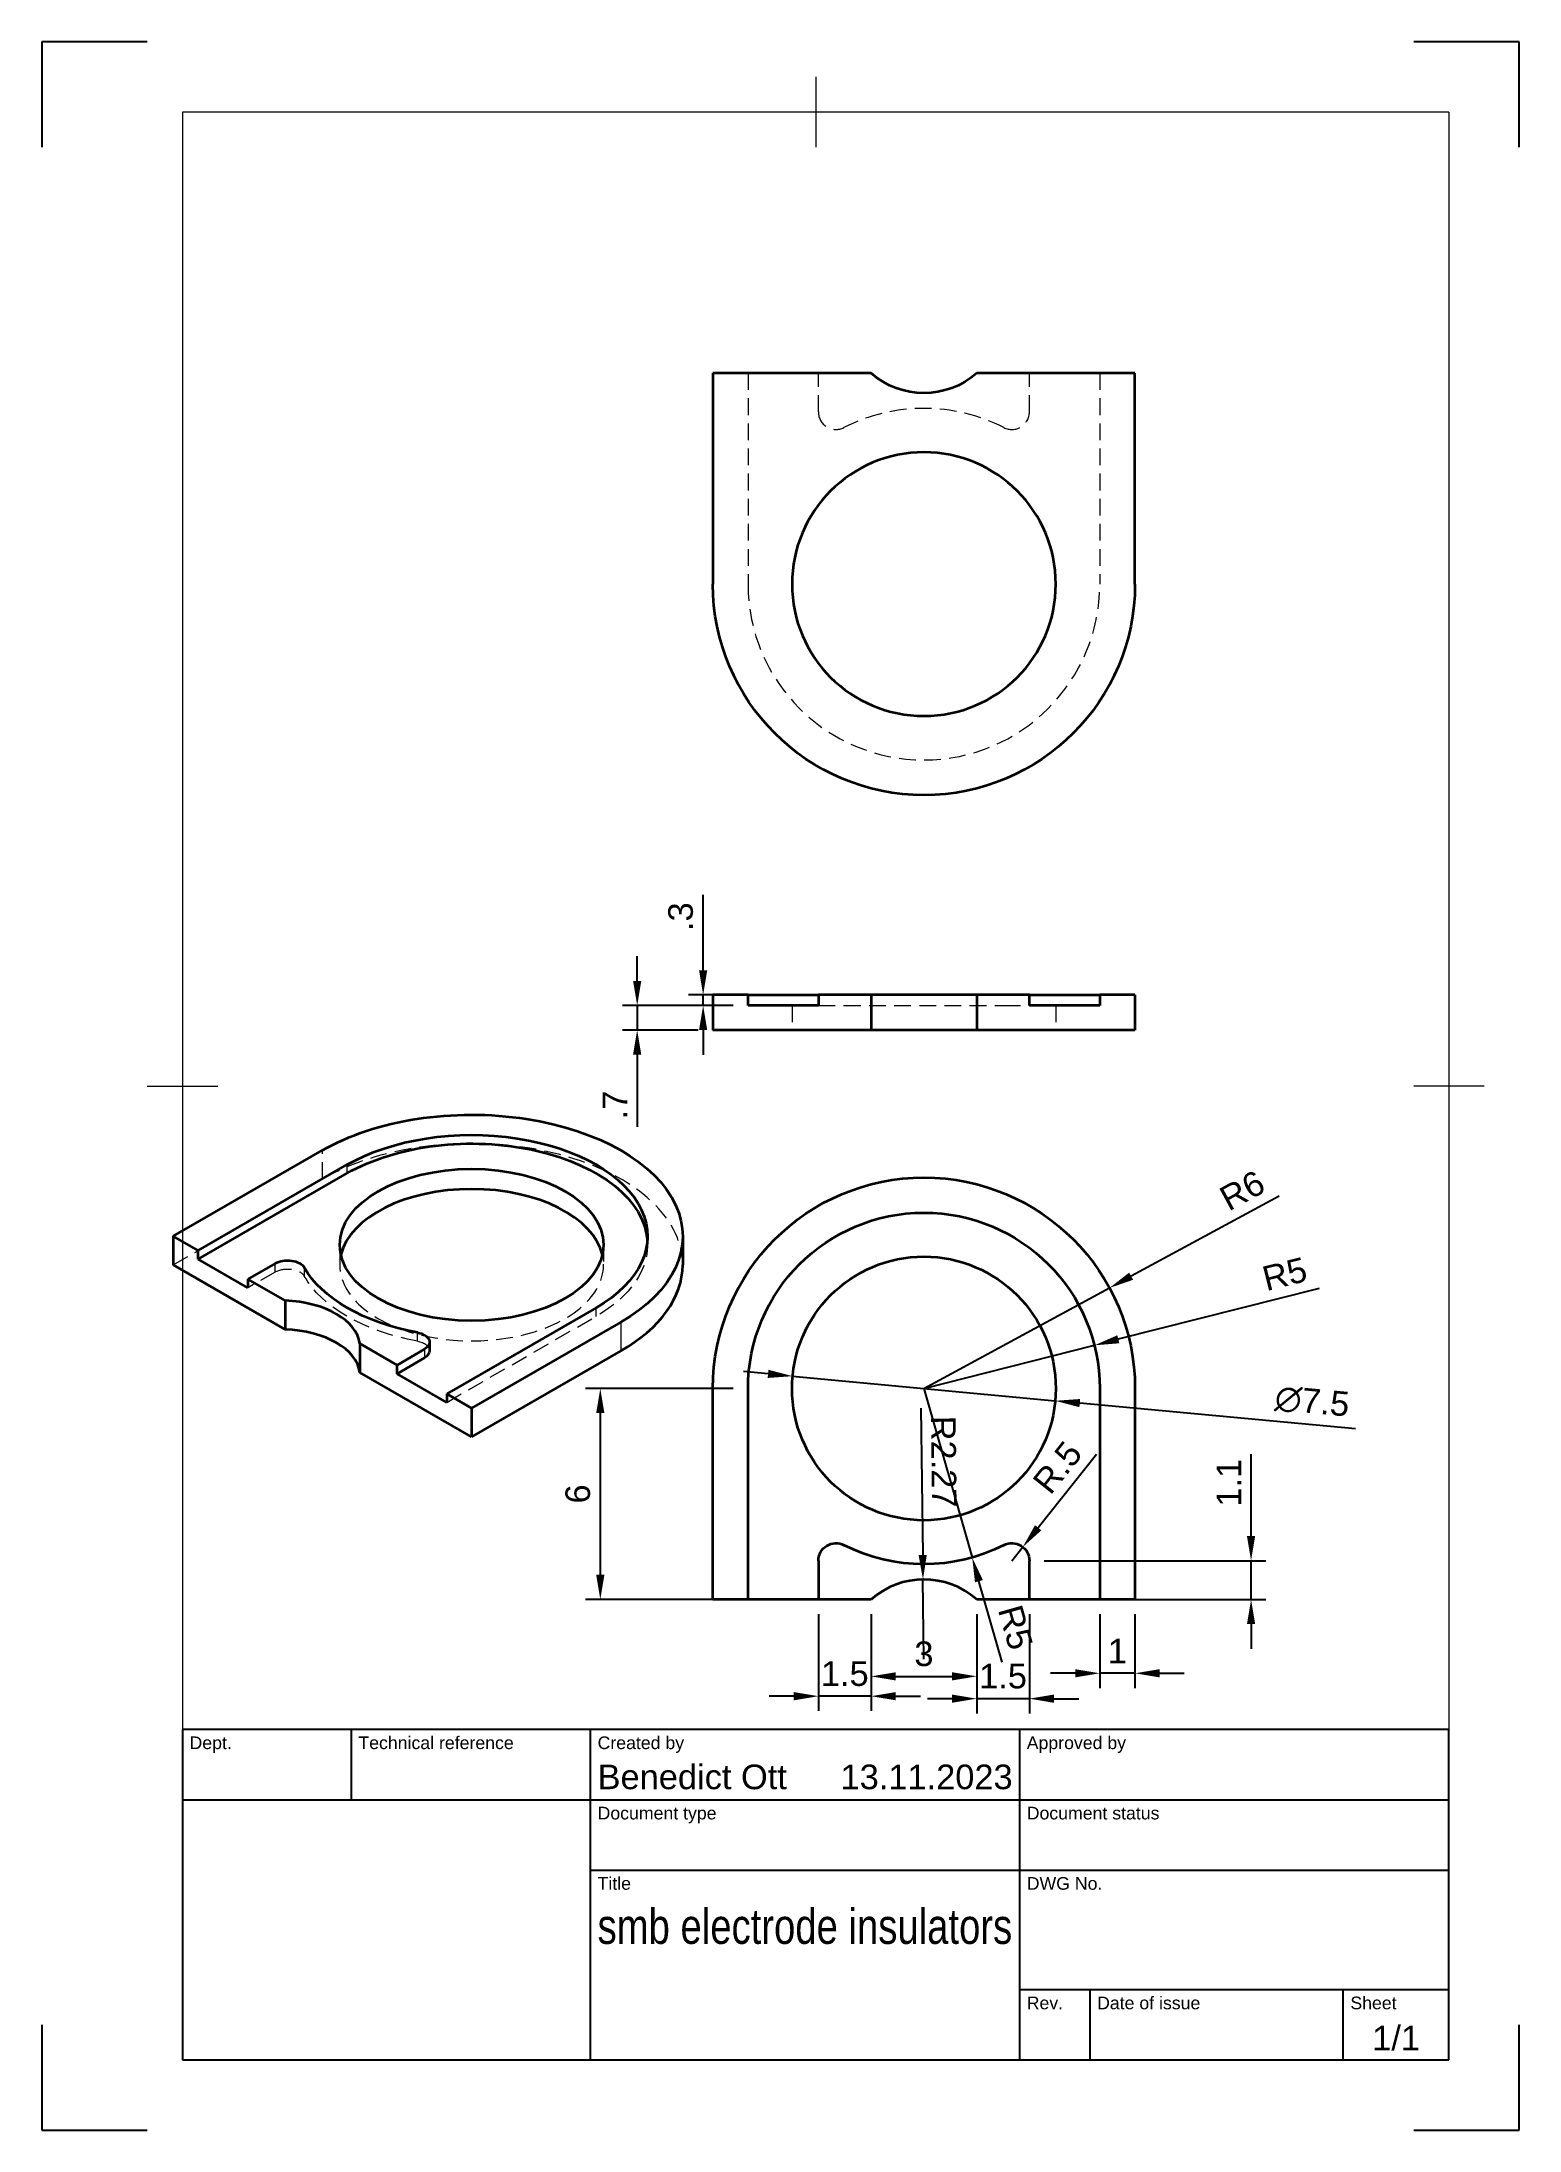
# Model space of a CAD drawing. Header units: millimetres. Extents: x 0 to 210, y 0 to 297.
import ezdxf
from ezdxf.enums import TextEntityAlignment as Align

# ---------------------------------------------------------------- set-up
doc = ezdxf.new("R2010")
doc.units = ezdxf.units.MM
doc.header["$LTSCALE"] = 0.75
doc.linetypes.add('HIDDEN2', pattern=[4.7625, 3.175, -1.5875])
for name, color, linetype, lineweight in [('BORDER', 7, 'Continuous', 18), ('FD_Dimensions', 7, 'Continuous', 18), ('Hidden', 7, 'HIDDEN2', 18), ('Hidden Narrow', 7, 'HIDDEN2', 18), ('TITLEBLOCK', 7, 'Continuous', 25), ('Visible', 7, 'Continuous', 35), ('Visible Narrow', 7, 'Continuous', 18)]:
    doc.layers.add(name, color=color, linetype=linetype, lineweight=lineweight)
doc.styles.add('FusionTitle', font='arial.ttf')
doc.styles.get("Standard").update_dxf_attribs({"font": 'arial.ttf'})
doc.dimstyles.new('Dim-ISO-25', dxfattribs={"dimtxt": 3.5, "dimasz": 3.5, "dimexe": 2.1, "dimexo": 2.1, "dimgap": 1.4, "dimtad": 1, "dimzin": 12, "dimdsep": 46, "dimtxsty": 'Standard', "dimcen": 0, "dimazin": 3, "dimtp": 0.1, "dimtm": 0.1, "dimtfac": 0.714286, "dimtmove": 0, "dimatfit": 3, "dimfxl": 1, "dimtzin": 12, "dimarcsym": 0})

# ---------------------------------------------------------------- blocks, each defined once
blk = doc.blocks.new('ISO_A4(P)_SHEET')
at = {"layer": 'BORDER'}
for p, q in [((110, 292), (110, 282)), ((200, 287), (20, 287)), ((20, 287), (20, 10)), ((200, 287), (200, 10)), ((15, 148.5), (25, 148.5)), ((205, 148.5), (195, 148.5)), ((20, 10), (200, 10))]:
    blk.add_line(p, q, dxfattribs=at)
at = {"layer": 'Defpoints'}
for p, q in [((15, 297), (0, 297)), ((0, 297), (0, 282)), ((210, 297), (195, 297)), ((210, 282), (210, 297)), ((0, 15), (0, 0)), ((210, 0), (210, 15)), ((0, 0), (15, 0)), ((195, 0), (210, 0))]:
    blk.add_line(p, q, dxfattribs=at)
blk = doc.blocks.new('ISO_TITLEBLOCK')
at = {"layer": 'TITLEBLOCK'}
for p, q in [((0, 47), (-180, 47)), ((-180, 47), (-180, 0)), ((-156, 37), (-156, 47)), ((-122, 0), (-122, 47)), ((-61, 0), (-61, 47)), ((0, 0), (0, 47)), ((-180, 37), (0, 37)), ((-122, 27), (0, 27)), ((-61, 10), (0, 10)), ((-51, 0), (-51, 10)), ((-15, 0), (-15, 10)), ((-180, 0), (0, 0))]:
    blk.add_line(p, q, dxfattribs=at)
at = {"layer": 'TITLEBLOCK', "style": 'FusionTitle'}
for s, p in [('Dept.', (-179, 46)), ('Technical reference', (-155, 46)), ('Created by', (-121, 46)), ('Approved by', (-60, 46)), ('Document type', (-121, 36)), ('Document status', (-60, 36)), ('Title', (-121, 26)), ('DWG No.', (-60, 26)), ('Rev.', (-60, 9)), ('Date of issue', (-50, 9)), ('Sheet', (-14, 9))]:
    blk.add_text(s, height=1.8, dxfattribs=at).set_placement(p, align=Align.TOP_LEFT)
for tag, height, p in [('DEPT', 3.5, (-179, 42)), ('TECHNICAL_REFERENCE', 3.5, (-155, 42)), ('CREATED_BY', 3.5, (-121, 42)), ('APPROVED_BY', 3.5, (-60, 42)), ('DOCUMENT_TYPE', 3.5, (-121, 32)), ('DOCUMENT_STATUS', 3.5, (-60, 32)), ('TITLE_1', 5, (-121, 21.5)), ('TITLE_2', 5, (-121, 14)), ('TITLE_3', 5, (-121, 6.5)), ('DATE_OF_ISSUE', 3.5, (-50, 5))]:
    blk.add_attdef(tag, text='', height=height, dxfattribs=at).set_placement(p, align=Align.TOP_LEFT)
for tag, p in [('CREATED_DATE', (-62, 42)), ('APPROVED_DATE', (-0.99, 42))]:
    blk.add_attdef(tag, text='', height=3.5, dxfattribs=at).set_placement(p, align=Align.TOP_RIGHT)
for tag, height, p in [('DRAWING_NUMBER', 5, (-30.5, 19.75)), ('REV', 3.5, (-56, 4.85)), ('SHEET', 3.5, (-7.5, 4.85))]:
    blk.add_attdef(tag, text='', height=height, dxfattribs=at).set_placement(p, align=Align.TOP_CENTER)
blk = doc.blocks.new('*D21')
at = {"layer": 'Defpoints', "color": 0, "transparency": 16777216}
for p in [(106.718228, 107.234038), (144.054362, 103.732165)]:
    blk.add_point(p, dxfattribs=at)
at = {"layer": 'FD_Dimensions', "color": 0, "lineweight": -2, "transparency": 16777216}
for p, q in [((103.233523, 107.56088), (99.748817, 107.887721)), ((106.718228, 107.234038), (144.054362, 103.732165)), ((186.741823, 99.728374), (147.539068, 103.405324))]:
    blk.add_line(p, q, dxfattribs=at)
at = {"layer": 'FD_Dimensions', "color": 0, "transparency": 16777216}
for points in [[(103.287996, 108.141664), (103.179049, 106.980096), (106.718228, 107.234038)], [(147.593542, 103.986108), (147.484594, 102.824539), (144.054362, 103.732165)]]:
    blk.add_solid(points, dxfattribs=at)
at = {"layer": 'FD_Dimensions', "color": 0, "transparency": 16777216, "insert": (180.573822, 103.606198), "char_height": 3.5, "attachment_point": 5, "rotation": 354.64173982}
blk.add_mtext('∅7.5', dxfattribs=at)
blk = doc.blocks.new('*D22')
at = {"layer": 'Defpoints', "color": 0, "transparency": 16777216}
for p in [(149.620715, 111.622555), (125.386295, 105.483102)]:
    blk.add_point(p, dxfattribs=at)
at = {"layer": 'FD_Dimensions', "color": 0, "lineweight": -2, "transparency": 16777216}
for p, q in [((181.550112, 119.711423), (153.013534, 112.482078)), ((125.386295, 105.483102), (149.620715, 111.622555))]:
    blk.add_line(p, q, dxfattribs=at)
at = {"layer": 'FD_Dimensions', "color": 0, "transparency": 16777216}
blk.add_solid([(152.87028, 113.047548), (153.156788, 111.916608), (149.620715, 111.622555)], dxfattribs=at)
at = {"layer": 'FD_Dimensions', "color": 0, "transparency": 16777216, "insert": (176.663809, 121.753842), "char_height": 3.5, "attachment_point": 5, "rotation": 14.21599196}
blk.add_mtext('R5', dxfattribs=at)
blk = doc.blocks.new('*D23')
at = {"layer": 'Defpoints', "color": 0, "transparency": 16777216}
for p in [(151.759983, 119.780955), (125.386295, 105.483102)]:
    blk.add_point(p, dxfattribs=at)
at = {"layer": 'FD_Dimensions', "color": 0, "lineweight": -2, "transparency": 16777216}
for p, q in [((175.863361, 132.848016), (154.836913, 121.449038)), ((125.386295, 105.483102), (151.759983, 119.780955))]:
    blk.add_line(p, q, dxfattribs=at)
at = {"layer": 'FD_Dimensions', "color": 0, "transparency": 16777216}
blk.add_solid([(154.558899, 121.96186), (155.114927, 120.936216), (151.759983, 119.780955)], dxfattribs=at)
at = {"layer": 'FD_Dimensions', "color": 0, "transparency": 16777216, "insert": (170.633874, 133.638187), "char_height": 3.5, "attachment_point": 5, "rotation": 28.46325054}
blk.add_mtext('R6', dxfattribs=at)
blk = doc.blocks.new('*D24')
at = {"layer": 'Defpoints', "color": 0, "transparency": 16777216}
for p in [(150.386295, 75.483102), (155.386295, 75.483102), (150.386295, 64.983102)]:
    blk.add_point(p, dxfattribs=at)
at = {"layer": 'FD_Dimensions', "color": 0, "lineweight": -2, "transparency": 16777216}
for p, q in [((150.386295, 73.383102), (150.386295, 62.883102)), ((155.386295, 73.383102), (155.386295, 62.883102)), ((146.886295, 64.983102), (143.386295, 64.983102)), ((155.386295, 64.983102), (150.386295, 64.983102)), ((158.886295, 64.983102), (162.386295, 64.983102))]:
    blk.add_line(p, q, dxfattribs=at)
at = {"layer": 'FD_Dimensions', "color": 0, "transparency": 16777216}
for points in [[(146.886295, 65.566435), (146.886295, 64.399768), (150.386295, 64.983102)], [(158.886295, 65.566435), (158.886295, 64.399768), (155.386295, 64.983102)]]:
    blk.add_solid(points, dxfattribs=at)
at = {"layer": 'FD_Dimensions', "color": 0, "transparency": 16777216, "insert": (152.886295, 68.140264), "char_height": 3.5, "attachment_point": 5}
blk.add_mtext('1', dxfattribs=at)
blk = doc.blocks.new('*D25')
at = {"layer": 'Defpoints', "color": 0, "transparency": 16777216}
for p in [(132.886295, 75.483102), (140.386295, 75.483102), (132.886295, 61.372268)]:
    blk.add_point(p, dxfattribs=at)
at = {"layer": 'FD_Dimensions', "color": 0, "lineweight": -2, "transparency": 16777216}
for p, q in [((132.886295, 73.383102), (132.886295, 59.272268)), ((140.386295, 73.383102), (140.386295, 59.272268)), ((129.386295, 61.372268), (125.886295, 61.372268)), ((140.386295, 61.372268), (132.886295, 61.372268)), ((143.886295, 61.372268), (147.386295, 61.372268))]:
    blk.add_line(p, q, dxfattribs=at)
at = {"layer": 'FD_Dimensions', "color": 0, "transparency": 16777216}
for points in [[(129.386295, 61.955602), (129.386295, 60.788935), (132.886295, 61.372268)], [(143.886295, 61.955602), (143.886295, 60.788935), (140.386295, 61.372268)]]:
    blk.add_solid(points, dxfattribs=at)
at = {"layer": 'FD_Dimensions', "color": 0, "transparency": 16777216, "insert": (136.636295, 64.559274), "char_height": 3.5, "attachment_point": 5}
blk.add_mtext('1.5', dxfattribs=at)
blk = doc.blocks.new('*D26')
at = {"layer": 'Defpoints', "color": 0, "transparency": 16777216}
for p in [(110.386295, 75.483102), (117.886295, 75.483102), (110.386295, 61.724878)]:
    blk.add_point(p, dxfattribs=at)
at = {"layer": 'FD_Dimensions', "color": 0, "lineweight": -2, "transparency": 16777216}
for p, q in [((110.386295, 73.383102), (110.386295, 59.624878)), ((117.886295, 73.383102), (117.886295, 59.624878)), ((106.886295, 61.724878), (103.386295, 61.724878)), ((117.886295, 61.724878), (110.386295, 61.724878)), ((121.386295, 61.724878), (124.886295, 61.724878))]:
    blk.add_line(p, q, dxfattribs=at)
at = {"layer": 'FD_Dimensions', "color": 0, "transparency": 16777216}
for points in [[(106.886295, 62.308212), (106.886295, 61.141545), (110.386295, 61.724878)], [(121.386295, 62.308212), (121.386295, 61.141545), (117.886295, 61.724878)]]:
    blk.add_solid(points, dxfattribs=at)
at = {"layer": 'FD_Dimensions', "color": 0, "transparency": 16777216, "insert": (114.136295, 64.911884), "char_height": 3.5, "attachment_point": 5}
blk.add_mtext('1.5', dxfattribs=at)
blk = doc.blocks.new('*D27')
at = {"layer": 'Defpoints', "color": 0, "transparency": 16777216}
for p in [(117.886295, 75.483102), (132.886295, 75.483102), (132.886295, 64.545757)]:
    blk.add_point(p, dxfattribs=at)
at = {"layer": 'FD_Dimensions', "color": 0, "lineweight": -2, "transparency": 16777216}
for p, q in [((117.886295, 73.383102), (117.886295, 62.445757)), ((132.886295, 73.383102), (132.886295, 62.445757)), ((121.386295, 64.545757), (129.386295, 64.545757))]:
    blk.add_line(p, q, dxfattribs=at)
at = {"layer": 'FD_Dimensions', "color": 0, "transparency": 16777216}
for points in [[(121.386295, 65.129091), (121.386295, 63.962424), (117.886295, 64.545757)], [(129.386295, 65.129091), (129.386295, 63.962424), (132.886295, 64.545757)]]:
    blk.add_solid(points, dxfattribs=at)
at = {"layer": 'FD_Dimensions', "color": 0, "transparency": 16777216, "insert": (125.386295, 67.733957), "char_height": 3.5, "attachment_point": 5}
blk.add_mtext('3', dxfattribs=at)
blk = doc.blocks.new('*D28')
at = {"layer": 'Defpoints', "color": 0, "transparency": 16777216}
for p in [(125.252346, 78.318094), (125.386295, 66.983102)]:
    blk.add_point(p, dxfattribs=at)
at = {"layer": 'FD_Dimensions', "color": 0, "lineweight": -2, "transparency": 16777216}
for p, q in [((124.964614, 102.666479), (125.210989, 81.81785)), ((125.386295, 66.983102), (125.252346, 78.318094))]:
    blk.add_line(p, q, dxfattribs=at)
at = {"layer": 'FD_Dimensions', "color": 0, "transparency": 16777216}
blk.add_solid([(125.794281, 81.824743), (124.627696, 81.810957), (125.252346, 78.318094)], dxfattribs=at)
at = {"layer": 'FD_Dimensions', "color": 0, "transparency": 16777216, "insert": (128.211603, 95.08382), "char_height": 3.5, "attachment_point": 5, "rotation": 270.67702281}
blk.add_mtext('R2.27', dxfattribs=at)
blk = doc.blocks.new('*D29')
at = {"layer": 'Defpoints', "color": 0, "transparency": 16777216}
for p in [(125.386295, 105.483102), (132.246556, 81.442785)]:
    blk.add_point(p, dxfattribs=at)
at = {"layer": 'FD_Dimensions', "color": 0, "lineweight": -2, "transparency": 16777216}
for p, q in [((125.386295, 105.483102), (132.246556, 81.442785)), ((136.491738, 66.566454), (133.206993, 78.077141))]:
    blk.add_line(p, q, dxfattribs=at)
at = {"layer": 'FD_Dimensions', "color": 0, "transparency": 16777216}
blk.add_solid([(133.767933, 78.237214), (132.646052, 77.917068), (132.246556, 81.442785)], dxfattribs=at)
at = {"layer": 'FD_Dimensions', "color": 0, "transparency": 16777216, "insert": (138.387361, 71.511557), "char_height": 3.5, "attachment_point": 5, "rotation": 285.92685376}
blk.add_mtext('R5', dxfattribs=at)
blk = doc.blocks.new('*D30')
at = {"layer": 'Defpoints', "color": 0, "transparency": 16777216}
for p in [(140.386295, 80.988204), (171.886295, 80.988204), (140.386295, 75.483102)]:
    blk.add_point(p, dxfattribs=at)
at = {"layer": 'FD_Dimensions', "color": 0, "lineweight": -2, "transparency": 16777216}
for p, q in [((171.886295, 84.488204), (171.886295, 96.155189)), ((142.486295, 80.988204), (173.986295, 80.988204)), ((171.886295, 75.483102), (171.886295, 80.988204)), ((142.486295, 75.483102), (173.986295, 75.483102)), ((171.886295, 71.983102), (171.886295, 68.483102))]:
    blk.add_line(p, q, dxfattribs=at)
at = {"layer": 'FD_Dimensions', "color": 0, "transparency": 16777216}
for points in [[(171.302962, 84.488204), (172.469629, 84.488204), (171.886295, 80.988204)], [(171.302962, 71.983102), (172.469629, 71.983102), (171.886295, 75.483102)]]:
    blk.add_solid(points, dxfattribs=at)
at = {"layer": 'FD_Dimensions', "color": 0, "transparency": 16777216, "insert": (168.729133, 92.071697), "char_height": 3.5, "attachment_point": 5, "rotation": 90}
blk.add_mtext('1.1', dxfattribs=at)
blk = doc.blocks.new('*D31')
at = {"layer": 'Defpoints', "color": 0, "transparency": 16777216}
for p in [(137.886295, 80.988204), (139.443562, 82.943945)]:
    blk.add_point(p, dxfattribs=at)
at = {"layer": 'FD_Dimensions', "color": 0, "lineweight": -2, "transparency": 16777216}
for p, q in [((149.926236, 96.108935), (141.623734, 85.681982)), ((137.886295, 80.988204), (139.443562, 82.943945))]:
    blk.add_line(p, q, dxfattribs=at)
at = {"layer": 'FD_Dimensions', "color": 0, "transparency": 16777216}
blk.add_solid([(141.167395, 86.045344), (142.080074, 85.31862), (139.443562, 82.943945)], dxfattribs=at)
at = {"layer": 'FD_Dimensions', "color": 0, "transparency": 16777216, "insert": (144.377492, 94.245222), "char_height": 3.5, "attachment_point": 5, "rotation": 51.47131735}
blk.add_mtext('R.5', dxfattribs=at)
blk = doc.blocks.new('*D32')
at = {"layer": 'Defpoints', "color": 0, "transparency": 16777216}
for p in [(100.386295, 161.449481), (94.00461, 159.949481), (100.386295, 159.949481)]:
    blk.add_point(p, dxfattribs=at)
at = {"layer": 'FD_Dimensions', "color": 0, "lineweight": -2, "transparency": 16777216}
for p, q in [((94.00461, 164.949481), (94.00461, 175.689234)), ((98.286295, 161.449481), (91.90461, 161.449481)), ((94.00461, 159.949481), (94.00461, 161.449481)), ((98.286295, 159.949481), (91.90461, 159.949481)), ((94.00461, 156.449481), (94.00461, 152.949481))]:
    blk.add_line(p, q, dxfattribs=at)
at = {"layer": 'FD_Dimensions', "color": 0, "transparency": 16777216}
for points in [[(93.421277, 164.949481), (94.587944, 164.949481), (94.00461, 161.449481)], [(93.421277, 156.449481), (94.587944, 156.449481), (94.00461, 159.949481)]]:
    blk.add_solid(points, dxfattribs=at)
at = {"layer": 'FD_Dimensions', "color": 0, "transparency": 16777216, "insert": (90.816411, 172.583402), "char_height": 3.5, "attachment_point": 5, "rotation": 90}
blk.add_mtext('.3', dxfattribs=at)
blk = doc.blocks.new('*D33')
at = {"layer": 'Defpoints', "color": 0, "transparency": 16777216}
for p in [(84.62801, 159.949481), (100.386295, 159.949481), (95.386295, 156.449481)]:
    blk.add_point(p, dxfattribs=at)
at = {"layer": 'FD_Dimensions', "color": 0, "lineweight": -2, "transparency": 16777216}
for p, q in [((84.62801, 163.449481), (84.62801, 166.949481)), ((98.286295, 159.949481), (82.52801, 159.949481)), ((84.62801, 159.949481), (84.62801, 156.449481)), ((93.286295, 156.449481), (82.52801, 156.449481)), ((84.62801, 152.949481), (84.62801, 142.693706))]:
    blk.add_line(p, q, dxfattribs=at)
at = {"layer": 'FD_Dimensions', "color": 0, "transparency": 16777216}
for points in [[(84.044676, 163.449481), (85.211343, 163.449481), (84.62801, 159.949481)], [(84.044676, 152.949481), (85.211343, 152.949481), (84.62801, 156.449481)]]:
    blk.add_solid(points, dxfattribs=at)
at = {"layer": 'FD_Dimensions', "color": 0, "transparency": 16777216, "insert": (81.47801, 145.799538), "char_height": 3.5, "attachment_point": 5, "rotation": 90}
blk.add_mtext('.7', dxfattribs=at)
blk = doc.blocks.new('*D34')
at = {"layer": 'Defpoints', "color": 0, "transparency": 16777216}
for p in [(100.386295, 105.483102), (79.386295, 75.483102), (100.386295, 75.483102)]:
    blk.add_point(p, dxfattribs=at)
at = {"layer": 'FD_Dimensions', "color": 0, "lineweight": -2, "transparency": 16777216}
for p, q in [((98.286295, 105.483102), (77.286295, 105.483102)), ((79.386295, 101.983102), (79.386295, 78.983102)), ((98.286295, 75.483102), (77.286295, 75.483102))]:
    blk.add_line(p, q, dxfattribs=at)
at = {"layer": 'FD_Dimensions', "color": 0, "transparency": 16777216}
for points in [[(78.802962, 101.983102), (79.969629, 101.983102), (79.386295, 105.483102)], [(78.802962, 78.983102), (79.969629, 78.983102), (79.386295, 75.483102)]]:
    blk.add_solid(points, dxfattribs=at)
at = {"layer": 'FD_Dimensions', "color": 0, "transparency": 16777216, "insert": (76.19929, 90.483102), "char_height": 3.5, "attachment_point": 5, "rotation": 90}
blk.add_mtext('6', dxfattribs=at)

msp = doc.modelspace()

# ---------------------------------------------------------------- linework, layer by layer
at = {"layer": 'Hidden', "extrusion": (0, 1, 2.967e-13)}
for p, q in [((100.386295, 249.868813), (100.386295, 219.868813)), ((110.386295, 244.363711), (110.386295, 249.868813)), ((140.386295, 244.363711), (140.386295, 249.868813)), ((150.386295, 249.868813), (150.386295, 219.868813))]:
    msp.add_line(p, q, dxfattribs=at)
at = {"layer": 'Hidden'}
for p, q in [((106.636295, 159.949481), (106.636295, 156.449481)), ((110.386295, 159.949481), (114.022659, 159.949481)), ((114.022659, 159.949481), (136.749932, 159.949481)), ((136.749932, 159.949481), (140.386295, 159.949481)), ((144.136295, 159.949481), (144.136295, 156.449481))]:
    msp.add_line(p, q, dxfattribs=at)
at = {"layer": 'Hidden', "extrusion": (-0.707107, -0.407196, 0.578093)}
for p, q in [((18.671997, 123.048122), (39.8852, 135.263993)), ((42.348404, 125.909537), (42.348404, 123.048122)), ((79.848404, 125.909537), (79.848404, 123.048122)), ((86.098404, 127.135858), (86.098404, 125.909537)), ((33.171294, 122.043255), (29.278599, 119.801601)), ((57.56287, 103.513773), (78.776073, 115.729644))]:
    msp.add_line(p, q, dxfattribs=at)
at = {"layer": 'Hidden'}
for centre, radius, start, end in [((112.886295, 244.363711), 2.5, 180, 297.035692), ((125.386295, 219.868813), 25, 62.964308, 117.035692), ((137.886295, 244.363711), 2.5, 242.964308, 0), ((125.386295, 219.868813), 25, 180, 0)]:
    msp.add_arc(centre, radius, start, end, dxfattribs=at)
for major_axis, start_param, end_param in [((30, 0), 0, 2.3561944902), ((18.75, 0), 3.0086970872, 6.4160808736)]:
    msp.add_ellipse((61.098404, 123.048122), major_axis=major_axis, ratio=0.575861701, start_param=start_param, end_param=end_param, dxfattribs=at)
at = {"layer": 'Hidden', "extrusion": (0, 0, -1)}
msp.add_ellipse((61.098404, 125.909537), major_axis=(25, 0), ratio=0.575861701, start_param=-0.0426036926, end_param=0.7853981634, dxfattribs=at)
at = {"layer": 'Hidden', "extrusion": (0, 2e-16, -1)}
for centre, major_axis, start_param, end_param in [((34.939061, 121.025266), (-2.5, 0), 0.7853981634, 2.8280563275), ((61.098404, 125.909537), (-25, 0), -1.2572600007, -0.3135363261), ((52.616731, 110.845373), (-2.5, 0), 1.8843326529, 3.1415926536)]:
    msp.add_ellipse(centre, major_axis=major_axis, ratio=0.575861701, start_param=start_param, end_param=end_param, dxfattribs=at)
at = {"layer": 'Hidden Narrow', "extrusion": (-0.707107, -0.407196, 0.578093)}
for p, q in [((39.8852, 135.263993), (39.8852, 139.351729)), ((33.171294, 122.043255), (33.171294, 123.269576)), ((37.317183, 122.695611), (37.317183, 121.469291)), ((78.776073, 115.729644), (78.776073, 116.955965)), ((53.387792, 112.214843), (53.387792, 113.441163))]:
    msp.add_line(p, q, dxfattribs=at)
at = {"layer": 'Visible', "extrusion": (0, 1, 2.967e-13)}
for p, q in [((95.386295, 249.868813), (95.386295, 219.868813)), ((117.886295, 249.868813), (95.386295, 249.868813)), ((155.386295, 249.868813), (132.886295, 249.868813)), ((155.386295, 219.868813), (155.386295, 249.868813))]:
    msp.add_line(p, q, dxfattribs=at)
at = {"layer": 'Visible'}
for p, q in [((100.386295, 161.449481), (95.386295, 161.449481)), ((95.386295, 161.449481), (95.386295, 156.449481)), ((100.386295, 161.449481), (110.386295, 161.449481)), ((100.386295, 159.949481), (100.386295, 161.449481)), ((117.886295, 161.449481), (110.386295, 161.449481)), ((110.386295, 161.449481), (110.386295, 159.949481)), ((132.886295, 161.449481), (117.886295, 161.449481)), ((117.886295, 161.449481), (117.886295, 156.449481)), ((140.386295, 161.449481), (132.886295, 161.449481)), ((132.886295, 161.449481), (132.886295, 156.449481)), ((140.386295, 159.949481), (140.386295, 161.449481)), ((140.386295, 161.449481), (150.386295, 161.449481)), ((155.386295, 161.449481), (150.386295, 161.449481)), ((150.386295, 161.449481), (150.386295, 159.949481)), ((155.386295, 161.449481), (155.386295, 156.449481)), ((110.386295, 159.949481), (100.386295, 159.949481)), ((150.386295, 159.949481), (140.386295, 159.949481)), ((117.886295, 156.449481), (95.386295, 156.449481)), ((132.886295, 156.449481), (117.886295, 156.449481)), ((155.386295, 156.449481), (132.886295, 156.449481))]:
    msp.add_line(p, q, dxfattribs=at)
at = {"layer": 'Visible', "extrusion": (-0.707107, -0.407196, 0.578093)}
for p, q in [((18.671997, 127.135858), (39.8852, 139.351729)), ((22.207531, 125.099879), (43.420734, 137.31575)), ((22.207531, 123.873558), (43.420734, 136.08943)), ((22.207531, 125.099879), (18.671997, 127.135858)), ((18.671997, 127.135858), (18.671997, 123.048122)), ((22.207531, 123.873558), (22.207531, 125.099879)), ((91.098404, 127.135858), (91.098404, 123.048122)), ((34.5819, 113.886218), (18.671997, 123.048122)), ((29.278599, 119.801601), (22.207531, 123.873558)), ((33.171294, 123.269576), (29.278599, 121.027922)), ((34.5819, 117.973954), (29.278599, 121.027922)), ((29.278599, 121.027922), (29.278599, 119.801601)), ((34.5819, 117.973954), (34.5819, 113.886218)), ((78.776073, 116.955965), (57.56287, 104.740093)), ((82.311607, 114.919986), (61.098404, 102.704115)), ((50.491802, 108.81205), (45.188501, 111.866018)), ((45.188501, 111.866018), (45.188501, 107.778283)), ((50.491802, 108.81205), (54.384497, 111.053705)), ((55.116731, 112.071694), (55.116731, 110.845373)), ((82.311607, 110.83225), (61.098404, 98.616379)), ((61.098404, 98.616379), (45.188501, 107.778283)), ((54.384497, 109.827384), (50.491802, 107.58573)), ((50.491802, 107.58573), (50.491802, 108.81205)), ((57.56287, 103.513773), (50.491802, 107.58573)), ((61.098404, 102.704115), (57.56287, 104.740093)), ((57.56287, 104.740093), (57.56287, 103.513773)), ((61.098404, 102.704115), (61.098404, 98.616379))]:
    msp.add_line(p, q, dxfattribs=at)
at = {"layer": 'Visible', "extrusion": (-1e-16, -1, 2.966e-13)}
for p, q in [((95.386295, 75.483102), (95.386295, 105.483102)), ((100.386295, 75.483102), (100.386295, 105.483102)), ((150.386295, 105.483102), (150.386295, 75.483102)), ((155.386295, 105.483102), (155.386295, 75.483102)), ((110.386295, 80.988204), (110.386295, 75.483102)), ((140.386295, 75.483102), (140.386295, 80.988204)), ((100.386295, 75.483102), (95.386295, 75.483102)), ((110.386295, 75.483102), (100.386295, 75.483102)), ((117.886295, 75.483102), (110.386295, 75.483102)), ((140.386295, 75.483102), (132.886295, 75.483102)), ((150.386295, 75.483102), (140.386295, 75.483102)), ((155.386295, 75.483102), (150.386295, 75.483102))]:
    msp.add_line(p, q, dxfattribs=at)
at = {"layer": 'Visible', "extrusion": (1e-16, 0, -1)}
msp.add_circle((-125.386295, 219.868813), 18.75, dxfattribs=at)
at = {"layer": 'Visible'}
msp.add_circle((125.386295, 105.483102), 18.75, dxfattribs=at)
at = {"layer": 'Visible', "extrusion": (1e-16, 0, -1)}
for centre, radius, start, end in [((-125.386295, 258.368813), 11.335784, 228.576334, 311.423666), ((-125.386295, 219.868813), 30, 180, 0)]:
    msp.add_arc(centre, radius, start, end, dxfattribs=at)
at = {"layer": 'Visible', "extrusion": (0, 0, -1)}
for centre, radius, start, end in [((-125.386295, 105.483102), 30, 0, 180), ((-125.386295, 105.483102), 25, 0, 180), ((-112.886295, 80.988204), 2.5, 0, 117.035692), ((-125.386295, 105.483102), 25, 242.964308, 297.035692), ((-137.886295, 80.988204), 2.5, 62.964308, 180)]:
    msp.add_arc(centre, radius, start, end, dxfattribs=at)
at = {"layer": 'Visible'}
msp.add_arc((125.386295, 66.983102), 11.335784, 48.576334, 131.423666, dxfattribs=at)
at = {"layer": 'Visible', "extrusion": (1e-16, 1e-16, -1)}
msp.add_ellipse((61.098404, 127.135858), major_axis=(30, 0), ratio=0.575861701, start_param=3.926990817, end_param=7.0685834706, dxfattribs=at)
at = {"layer": 'Visible', "extrusion": (0, 0, -1)}
for centre, end_param in [((61.098404, 127.135858), 3.926990817), ((61.098404, 125.909537), 3.098988961)]:
    msp.add_ellipse(centre, major_axis=(-25, 0), ratio=0.575861701, start_param=0.7853981634, end_param=end_param, dxfattribs=at)
at = {"layer": 'Visible'}
msp.add_ellipse((61.098404, 125.909537), major_axis=(-18.75, 0), ratio=0.575861701, dxfattribs=at)
for centre, major_axis, start_param, end_param in [((61.098404, 123.048122), (18.75, 0), 0.1328955664, 3.0086970872), ((61.098404, 123.048122), (30, 0), -0.7853981634, 0), ((33.874793, 111.458823), (11.335784, 0), 0.06241881, 1.5083775168), ((33.874793, 107.371087), (-11.335784, 0), 3.2040114636, 4.6499701704)]:
    msp.add_ellipse(centre, major_axis=major_axis, ratio=0.575861701, start_param=start_param, end_param=end_param, dxfattribs=at)
at = {"layer": 'Visible', "extrusion": (0, 2e-16, -1)}
for centre, major_axis, start_param, end_param in [((34.939061, 122.251587), (2.5, 0), 3.926990817, 5.9696489811), ((61.098404, 127.135858), (-25, 0), -1.2572600007, -0.3135363261), ((52.616731, 112.071694), (-2.5, 0), 1.8843326529, 3.926990817), ((52.616731, 110.845373), (2.5, 0), 0, 0.7853981634)]:
    msp.add_ellipse(centre, major_axis=major_axis, ratio=0.575861701, start_param=start_param, end_param=end_param, dxfattribs=at)
at = {"layer": 'Visible Narrow', "extrusion": (-0.707107, -0.407196, 0.578093)}
for p, q in [((43.420734, 136.08943), (43.420734, 137.31575)), ((82.311607, 114.919986), (82.311607, 110.83225)), ((54.384497, 111.053705), (54.384497, 109.827384))]:
    msp.add_line(p, q, dxfattribs=at)

# ---------------------------------------------------------------- block references
at = {"layer": 'BORDER'}
msp.add_blockref('ISO_A4(P)_SHEET', (0, 0), dxfattribs=at)
at = {"layer": 'TITLEBLOCK'}
ref = msp.add_blockref('ISO_TITLEBLOCK', (200, 10), dxfattribs=at)
ref.add_attrib('CREATED_DATE', '13.11.2023', dxfattribs={"height": 3.5, "style": 'FusionTitle'}).set_placement((138, 52), align=Align.TOP_RIGHT)
ref.add_attrib('SHEET', '1/1', dxfattribs={"height": 3.5, "style": 'FusionTitle'}).set_placement((192.5, 14.85), align=Align.TOP_CENTER)
ref.add_attrib('TITLE_1', 'smb electrode insulators', dxfattribs={"height": 5, "style": 'FusionTitle', "width": 0.778635}).set_placement((79, 31.5), align=Align.TOP_LEFT)
ref.add_attrib('CREATED_BY', 'Benedict Ott', dxfattribs={"height": 3.5, "style": 'FusionTitle'}).set_placement((79, 52), align=Align.TOP_LEFT)

# ---------------------------------------------------------------- dimensions: what is measured, and where the dimension line sits
at = {"layer": 'FD_Dimensions'}
for base, p1, p2, angle, picture, middle, dimtype in [((94.00461, 159.949481), (100.386295, 161.449481), (100.386295, 159.949481), 270, '*D32', (94.00461, 172.583402), 160), ((84.62801, 159.949481), (95.386295, 156.449481), (100.386295, 159.949481), 270, '*D33', (84.62801, 145.799538), 160), ((110.386295, 61.724878), (117.886295, 75.483102), (110.386295, 75.483102), 180, '*D26', (114.136295, 61.724878), 161), ((132.886295, 64.545757), (117.886295, 75.483102), (132.886295, 75.483102), 0, '*D27', (125.386295, 64.545757), 161), ((132.886295, 61.372268), (140.386295, 75.483102), (132.886295, 75.483102), 180, '*D25', (136.636295, 61.372268), 161)]:
    dim = msp.add_linear_dim(base=base, p1=p1, p2=p2, angle=angle, dimstyle='Dim-ISO-25', override={"dimlfac": 0.2}, dxfattribs=at)
    dim.commit()
    dim.dimension.update_dxf_attribs({"geometry": picture, "text_midpoint": middle, "dimtype": dimtype})
for center, mpoint, picture, middle in [((125.386295, 105.483102), (151.759983, 119.780955), '*D23', (172.152785, 130.836417)), ((125.386295, 105.483102), (149.620715, 111.622555), '*D22', (177.444709, 118.671376)), ((125.386295, 105.483102), (132.246556, 81.442785), '*D29', (135.329583, 70.638975)), ((125.386295, 66.983102), (125.252346, 78.318094), '*D28', (125.054662, 95.046513))]:
    dim = msp.add_radius_dim(center=center, mpoint=mpoint, dimstyle='Dim-ISO-25', override={"dimlfac": 0.2, "dimse1": 1, "dimclrd": 0, "dimclre": 0}, dxfattribs=at)
    dim.commit()
    dim.dimension.update_dxf_attribs({"geometry": picture, "text_midpoint": middle, "dimtype": 164})
dim = msp.add_diameter_dim_2p(p1=(106.718228, 107.234038), p2=(144.054362, 103.732165), dimstyle='Dim-ISO-25', override={"dimlfac": 0.2, "dimclrd": 0, "dimclre": 0}, dxfattribs=at)
dim.commit()
dim.dimension.update_dxf_attribs({"geometry": '*D21', "text_midpoint": (180.267068, 100.335662), "dimtype": 163})
for p1, p2, distance, picture, middle in [((100.386295, 105.483102), (100.386295, 75.483102), -21, '*D34', (76.19929, 90.483102)), ((140.386295, 75.483102), (140.386295, 80.988204), -31.5, '*D30', (168.729133, 92.071697)), ((155.386295, 75.483102), (150.386295, 75.483102), 10.5, '*D24', (152.886295, 68.140264))]:
    dim = msp.add_aligned_dim(p1=p1, p2=p2, distance=distance, dimstyle='Dim-ISO-25', override={"dimlfac": 0.2, "dimclrd": 0, "dimclre": 0}, dxfattribs=at)
    dim.commit()
    dim.dimension.update_dxf_attribs({"geometry": picture, "text_midpoint": middle})
dim = msp.add_radius_dim(center=(137.886295, 80.988204), mpoint=(139.443562, 82.943945), dimstyle='Dim-ISO-25', override={"dimlfac": 0.2, "dimse1": 1, "dimclrd": 0, "dimclre": 0}, dxfattribs=at)
dim.commit()
dim.dimension.update_dxf_attribs({"geometry": '*D31', "text_midpoint": (144.377492, 94.245222)})

doc.saveas('drawing.dxf')
